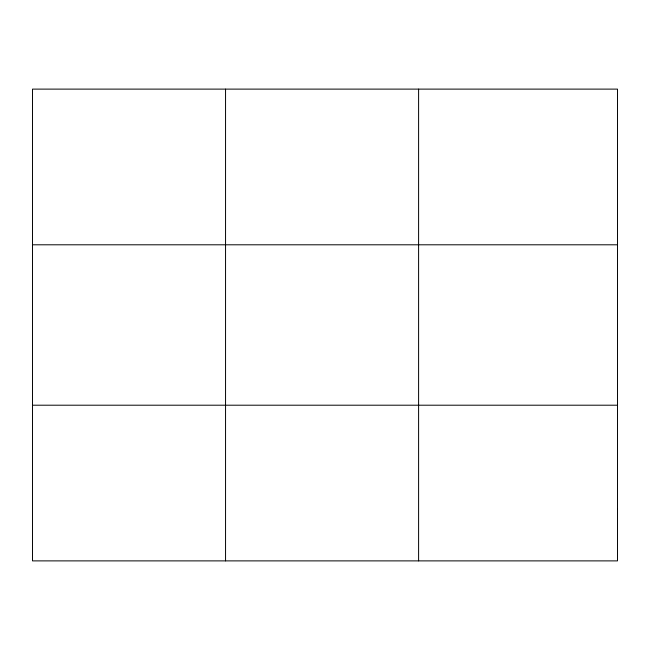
<?xml version="1.0" encoding="UTF-8"?>
<svg xmlns="http://www.w3.org/2000/svg" width="650" height="650" viewBox="0 0 650 650"><rect width="100%" height="100%" fill="white"/><g stroke="black" fill="none" stroke-linecap="round" stroke-linejoin="round"><path stroke-width="0.97" d="M225.55 89.115L225.55 560.885M418.6 89.115L418.6 560.885M32.5 244.798L617.5 244.798M32.5 405.202L617.5 405.202M617.5 508.991L617.5 560.885L32.5 560.885L32.5 89.115L617.5 89.115L617.5 508.991"/></g></svg>
